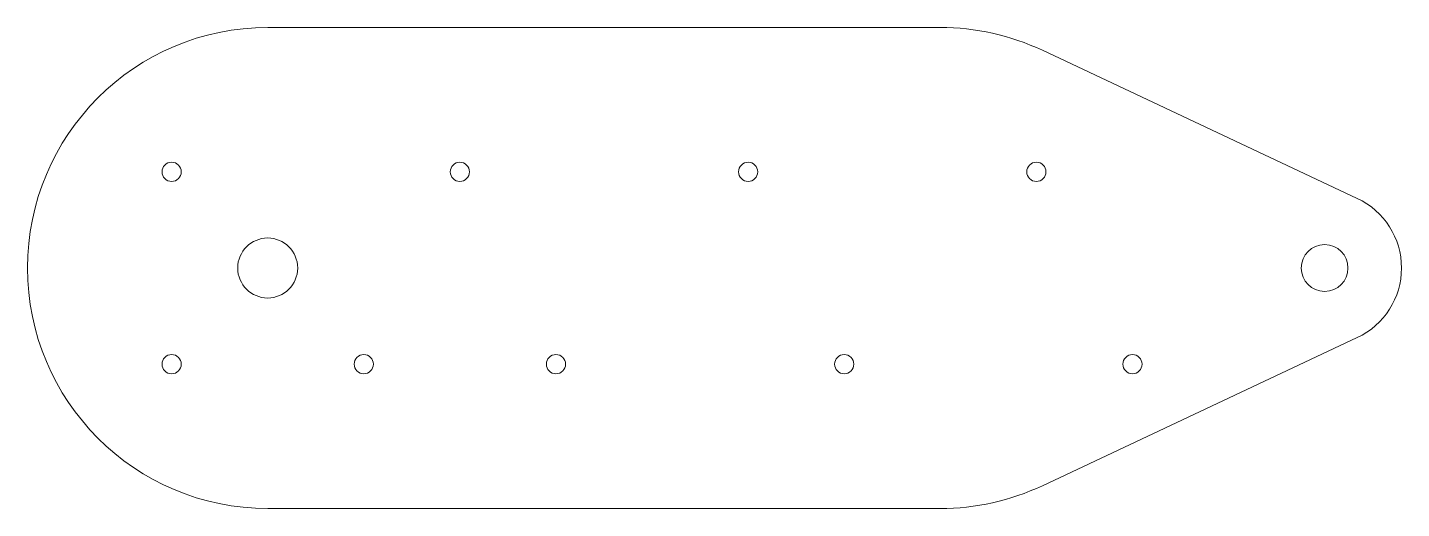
# Model space of a CAD drawing. Header units: millimetres. Extents: x -25 to 118, y -25 to 25.
import ezdxf

# ---------------------------------------------------------------- set-up
doc = ezdxf.new("R2010")
doc.units = ezdxf.units.MM
doc.layers.add('pulley_inside', color=7, linetype='CONTINUOUS', lineweight=0, true_color=0x000000)
doc.layers.add('pulley_out2', color=7, linetype='CONTINUOUS', lineweight=0, true_color=0x000000)

msp = doc.modelspace()

# ---------------------------------------------------------------- linework, layer by layer
at = {"layer": 'pulley_inside'}
for p, q in [((0, 25), (70, 25)), ((80.62, 22.63), (113.4, 7.24)), ((113.4, -7.24), (80.62, -22.63)), ((70, -25), (0, -25))]:
    msp.add_line(p, q, dxfattribs=at)
for centre, radius in [((-10, 10), 1), ((20, 10), 1), ((50, 10), 1), ((80, 10), 1), ((110, 0), 2.43), ((-10, -10), 1), ((10, -10), 1), ((30, -10), 1), ((60, -10), 1), ((90, -10), 1)]:
    msp.add_circle(centre, radius, dxfattribs=at)
for centre, radius, start, end in [((0, 0), 25, 90, 270), ((70, 0), 25, 64.8493, 90), ((110, 0), 8, 295.1507, 64.8493), ((70, 0), 25, 270, 295.1507)]:
    msp.add_arc(centre, radius, start, end, dxfattribs=at)
at = {"layer": 'pulley_out2'}
msp.add_circle((0, 0), 3.12, dxfattribs=at)

doc.saveas('drawing.dxf')
